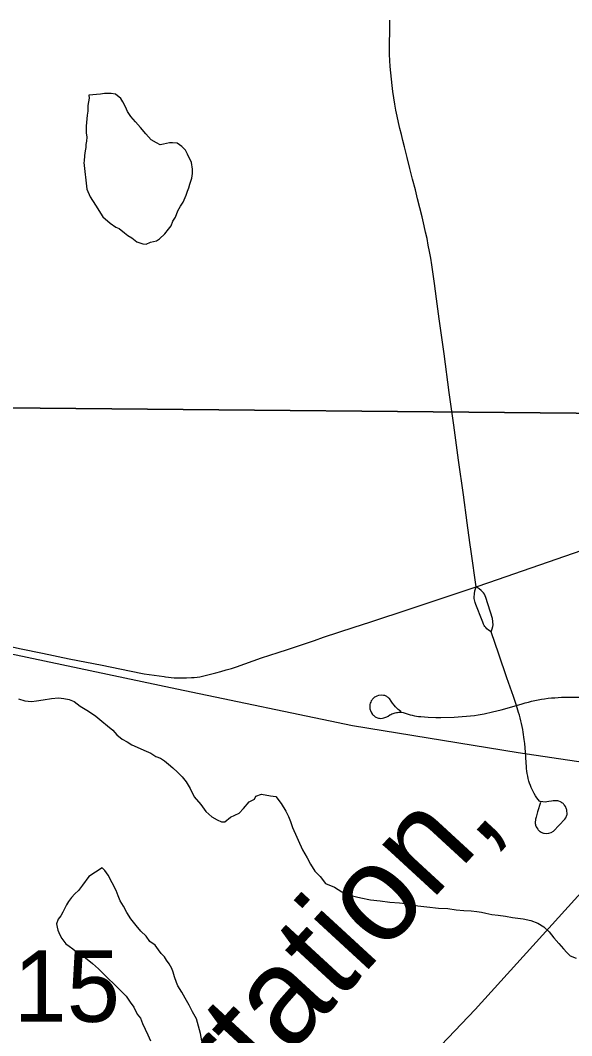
# Model space of a CAD drawing. Extents: x 0 to 34, y 0 to 23.3.
# Drawn here: x 5.762 to 6.084, y 19.437 to 20.032 of the extents above; entities that cross this region are included whole.
import ezdxf

# ---------------------------------------------------------------- set-up
doc = ezdxf.new("R2010")
doc.units = 0
for name, color, linetype in [('GM_X_City_Street', 7, 'Continuous'), ('GM_X_Corporation', 7, 'Continuous'), ('GM_X_County_Road', 7, 'Continuous'), ('GM_X_Minor_Lake', 7, 'Continuous'), ('GM_X_Minor_River', 7, 'Continuous'), ('GM_X_Rail_Line', 7, 'Continuous'), ('GM_X_Rail_Line_Text', 7, 'Continuous'), ('GM_X_Section_Text', 7, 'Continuous')]:
    doc.layers.add(name, color=color, linetype=linetype)

msp = doc.modelspace()

# ---------------------------------------------------------------- linework, layer by layer
at = {"layer": 'GM_X_City_Street'}
for points in [[(6.0285, 19.7001), (6.02563, 19.7207), (6.02484, 19.72602), (6.02327, 19.73759), (6.02108, 19.75382), (6.01828, 19.77415), (6.01541, 19.79467), (6.01279, 19.81391), (6.00973, 19.83649), (6.0069, 19.85694), (6.00534, 19.86871), (6.00418, 19.87754), (6.00257, 19.88864), (6.00193, 19.89247), (6.00126, 19.89629), (6.00053, 19.9001), (5.99976, 19.90389), (5.99894, 19.90769), (5.99808, 19.91147), (5.99683, 19.9167), (5.99556, 19.92193), (5.99427, 19.92716), (5.99296, 19.93238), (5.9913, 19.9387), (5.98969, 19.94502), (5.98812, 19.95136), (5.98661, 19.95772), (5.98567, 19.96125), (5.98478, 19.9648), (5.98393, 19.96835), (5.98311, 19.97191), (5.98234, 19.97548), (5.98159, 19.97906), (5.98089, 19.98265), (5.98034, 19.98629), (5.97983, 19.98994), (5.97937, 19.99358), (5.97896, 19.99724), (5.97859, 20.0009), (5.97827, 20.00456), (5.978, 20.00824), (5.97789, 20.0116), (5.97782, 20.01496), (5.97795, 20.02841), (5.97809, 20.03177)], [(6.03735, 19.67375), (6.03584, 19.67468), (6.03485, 19.67556), (6.03423, 19.67618), (6.03366, 19.6768), (6.0332, 19.67748), (6.03282, 19.67821), (6.03236, 19.67929), (6.03197, 19.68035), (6.02842, 19.68967), (6.02801, 19.69087), (6.02775, 19.69169), (6.0276, 19.6924), (6.02741, 19.69326), (6.02733, 19.69398), (6.02749, 19.69595), (6.02785, 19.69777), (6.0285, 19.7001)], [(6.03735, 19.67375), (6.03797, 19.6754), (6.03833, 19.67686), (6.03854, 19.67779), (6.03808, 19.68159), (6.03423, 19.69374), (6.0338, 19.69479), (6.03335, 19.6958), (6.03288, 19.69653), (6.03231, 19.6971), (6.03153, 19.69792), (6.03024, 19.69896), (6.0285, 19.7001)], [(6.06613, 19.57379), (6.0645, 19.56825), (6.0639, 19.56605), (6.06364, 19.56524), (6.06343, 19.56454), (6.06329, 19.56404), (6.06318, 19.56354), (6.06307, 19.56249), (6.06315, 19.56148), (6.06323, 19.56097), (6.06336, 19.56047), (6.06353, 19.55998), (6.06373, 19.55951), (6.06397, 19.55905), (6.06455, 19.5582), (6.06489, 19.5578), (6.06525, 19.55744), (6.06564, 19.5571), (6.06606, 19.5568), (6.0665, 19.55653), (6.06696, 19.55629), (6.06744, 19.55609), (6.06793, 19.55593), (6.06843, 19.5558), (6.06948, 19.55566), (6.07099, 19.55576), (6.07237, 19.55617), (6.07381, 19.55698), (6.08047, 19.56397), (6.0811, 19.56486), (6.08131, 19.56534), (6.08148, 19.56583), (6.08162, 19.56634), (6.08171, 19.56685), (6.08162, 19.56943), (6.08149, 19.56993), (6.08131, 19.57042), (6.08111, 19.5709), (6.08087, 19.57137), (6.08028, 19.57223), (6.07994, 19.57262), (6.07958, 19.57299), (6.07918, 19.57333), (6.07877, 19.57364), (6.07833, 19.57392), (6.07787, 19.57416), (6.0769, 19.57455), (6.0764, 19.57469), (6.07589, 19.57479), (6.07537, 19.57485), (6.0745, 19.57479), (6.07352, 19.57472), (6.07255, 19.57458), (6.07106, 19.57433), (6.06992, 19.57421), (6.06904, 19.57409), (6.06595, 19.57433), (6.06559, 19.57458), (6.06482, 19.57551), (6.06411, 19.57653), (6.06322, 19.57777), (6.06245, 19.57906), (6.06185, 19.58022), (6.06128, 19.5814), (6.06076, 19.58261), (6.06027, 19.58383), (6.05983, 19.58506), (6.05944, 19.58632), (6.05907, 19.58777), (6.05875, 19.58924), (6.05847, 19.59071), (6.05824, 19.5922), (6.05805, 19.59369), (6.05791, 19.59518), (6.05781, 19.59668), (6.05762, 19.6007), (6.05745, 19.60322), (6.05722, 19.60574), (6.05697, 19.60825), (6.05667, 19.61075), (6.05609, 19.61495), (6.05582, 19.61663), (6.05551, 19.6183), (6.05515, 19.61997), (6.05476, 19.62163), (6.05433, 19.62328), (6.05386, 19.62492), (6.05336, 19.62655), (6.05209, 19.63061), (6.05035, 19.63592), (6.0465, 19.64681), (6.04189, 19.6606), (6.03735, 19.67375)], [(5.9846, 19.62693), (5.98345, 19.62776), (5.9828, 19.62826), (5.98222, 19.6288), (5.98133, 19.62976), (5.98045, 19.63082), (5.97961, 19.63192), (5.9788, 19.63305), (5.97776, 19.63459), (5.97744, 19.63495), (5.97709, 19.63527), (5.97671, 19.63556), (5.9763, 19.63582), (5.97587, 19.63603), (5.97543, 19.63621), (5.97497, 19.63635), (5.97426, 19.63647), (5.97315, 19.63656), (5.97141, 19.63643), (5.97043, 19.63612), (5.96996, 19.6359), (5.96951, 19.63565), (5.96908, 19.63537), (5.96829, 19.63471), (5.96793, 19.63434), (5.96761, 19.63394), (5.96716, 19.63324), (5.96682, 19.63262), (5.96656, 19.63191), (5.96635, 19.63115), (5.96626, 19.63064), (5.96619, 19.62951), (5.96632, 19.62859), (5.96644, 19.62809), (5.96658, 19.6276), (5.96699, 19.62665), (5.96724, 19.6262), (5.96785, 19.62537), (5.96821, 19.62499), (5.96858, 19.62465), (5.96898, 19.62432), (5.96941, 19.62404), (5.96985, 19.62378), (5.9708, 19.62336), (5.97129, 19.62322), (5.97195, 19.62311), (5.97264, 19.62304), (5.97371, 19.62316), (5.97439, 19.6233), (5.97505, 19.62349), (5.9757, 19.62373), (5.97633, 19.62401), (5.97694, 19.62432), (5.97809, 19.62505), (5.97866, 19.62538), (5.97926, 19.62567), (5.97988, 19.62592), (5.98051, 19.62614), (5.98115, 19.6263), (5.9818, 19.62644), (5.98246, 19.62653), (5.98327, 19.62664), (5.98411, 19.62671), (5.98573, 19.62652), (5.98639, 19.62632), (5.98757, 19.6259), (5.98875, 19.62552), (5.98995, 19.62518), (5.99115, 19.62487), (5.99238, 19.62461), (5.9936, 19.6244), (5.99483, 19.62422), (5.99607, 19.62408), (6.00048, 19.6238), (6.00497, 19.62365), (6.00786, 19.62356), (6.01558, 19.62379), (6.018, 19.62392), (6.02042, 19.62408), (6.02284, 19.62428), (6.02516, 19.62453), (6.02748, 19.62482), (6.02979, 19.62515), (6.03318, 19.62578), (6.03817, 19.62694), (6.04309, 19.62811), (6.05209, 19.63061)], [(6.05209, 19.63061), (6.05539, 19.63152), (6.05725, 19.63208), (6.05912, 19.6326), (6.061, 19.63308), (6.0629, 19.63351), (6.0648, 19.6339), (6.06671, 19.63424), (6.06863, 19.63454), (6.0706, 19.63479), (6.07257, 19.635), (6.07454, 19.63516), (6.07652, 19.6353), (6.0785, 19.63539), (6.09104, 19.63551)]]:
    msp.add_lwpolyline(points, dxfattribs=at)
at = {"layer": 'GM_X_Corporation'}
for points in [[(5.49461, 20.83374), (5.99284, 20.83313), (6.47036, 20.83257), (6.42152, 19.79862), (5.45957, 19.80759)], [(6.42152, 19.79862), (6.3857, 19.15751), (6.17129, 19.1555), (5.68952, 19.15067), (5.43395, 19.14795), (5.45957, 19.80759)]]:
    msp.add_lwpolyline(points, close=True, dxfattribs=at)
at = {"layer": 'GM_X_County_Road'}
msp.add_lwpolyline([(5.75142, 19.66617), (5.7622, 19.66375), (5.77458, 19.66114), (5.79035, 19.65798), (5.80968, 19.65418), (5.82552, 19.65089), (5.82842, 19.65032), (5.83133, 19.64975), (5.83424, 19.6492), (5.83715, 19.64865), (5.84583, 19.64751), (5.84672, 19.64743), (5.84838, 19.64721), (5.85005, 19.64702), (5.85173, 19.64688), (5.85341, 19.64678), (5.8565, 19.64671), (5.85894, 19.64677), (5.86182, 19.6469), (5.86349, 19.64705), (5.86516, 19.64724), (5.86682, 19.64746), (5.86992, 19.64816), (5.87301, 19.6489), (5.87608, 19.64969), (5.87915, 19.65051), (5.8822, 19.65138), (5.88524, 19.65229), (5.88827, 19.65324), (5.89313, 19.65501), (5.898, 19.65673), (5.90288, 19.65843), (5.90778, 19.66009), (5.91269, 19.66171), (5.91801, 19.66341), (5.92333, 19.66515), (5.92863, 19.66692), (5.93392, 19.66873), (5.93919, 19.67056), (5.94819, 19.67353), (5.95719, 19.67645), (5.96621, 19.67933), (5.99042, 19.68743), (6.0139, 19.69522), (6.01917, 19.69694), (6.02443, 19.6987), (6.0285, 19.7001), (6.03599, 19.70263), (6.09054, 19.72145)], dxfattribs=at)
at = {"layer": 'GM_X_Minor_Lake'}
for points in [[(5.79889, 19.94849), (5.80069, 19.93284), (5.80265, 19.9283), (5.80575, 19.9234), (5.81001, 19.91661), (5.81424, 19.91286), (5.81768, 19.91062), (5.81959, 19.90989), (5.82266, 19.90726), (5.82458, 19.90577), (5.82687, 19.90427), (5.82994, 19.90203), (5.83337, 19.90094), (5.83527, 19.90058), (5.83791, 19.90175), (5.84131, 19.90255), (5.84319, 19.90371), (5.84619, 19.90679), (5.84843, 19.90948), (5.84992, 19.9114), (5.85103, 19.91407), (5.85251, 19.91637), (5.85398, 19.92019), (5.85547, 19.92287), (5.85695, 19.92516), (5.8588, 19.92937), (5.85952, 19.93166), (5.86026, 19.93357), (5.86099, 19.93585), (5.86208, 19.93929), (5.86243, 19.94195), (5.86239, 19.94461), (5.86196, 19.94841), (5.85962, 19.95332), (5.85845, 19.95559), (5.85615, 19.95784), (5.85347, 19.9597), (5.85081, 19.96005), (5.84891, 19.96003), (5.8455, 19.95923), (5.84361, 19.95882), (5.84132, 19.95994), (5.83826, 19.9618), (5.83518, 19.96518), (5.8321, 19.96894), (5.82901, 19.97233), (5.82632, 19.97533), (5.82438, 19.97835), (5.82321, 19.98099), (5.82165, 19.98401), (5.82049, 19.9859), (5.81742, 19.98852), (5.81476, 19.98887), (5.81286, 19.98885), (5.81097, 19.98882), (5.80869, 19.98842), (5.80187, 19.98795)], [(5.80187, 19.98795), (5.8019, 19.98605), (5.80119, 19.98186), (5.80124, 19.97844), (5.80089, 19.97616), (5.80021, 19.96969), (5.80026, 19.96589), (5.80068, 19.96324), (5.80033, 19.96095), (5.79997, 19.95905), (5.8, 19.95715), (5.79964, 19.95524), (5.7993, 19.95258), (5.79896, 19.94915), (5.79889, 19.94849)], [(5.80951, 19.53563), (5.80179, 19.53041), (5.79806, 19.52542), (5.79582, 19.52236), (5.79357, 19.52043), (5.7917, 19.51813), (5.78984, 19.51582), (5.78872, 19.51391), (5.78761, 19.51162), (5.7865, 19.5097), (5.78539, 19.50741), (5.7839, 19.50549), (5.7828, 19.50282), (5.7832, 19.50092), (5.7836, 19.49903), (5.78478, 19.49638), (5.78594, 19.49412), (5.78826, 19.4911), (5.79018, 19.48961), (5.79247, 19.48812), (5.79478, 19.48624), (5.79822, 19.48401), (5.8009, 19.48214), (5.80397, 19.47952), (5.80742, 19.47652), (5.82207, 19.46205)], [(5.86793, 19.43432), (5.86712, 19.43849), (5.86473, 19.4472), (5.8624, 19.45135), (5.86045, 19.45513), (5.85812, 19.45928), (5.85618, 19.46268), (5.85385, 19.46645), (5.85306, 19.46834), (5.85188, 19.47174), (5.85109, 19.47439), (5.8503, 19.47666), (5.84875, 19.4793), (5.8472, 19.48157), (5.84604, 19.48345), (5.84412, 19.48533), (5.84257, 19.48759), (5.84064, 19.49023), (5.83757, 19.49247), (5.83526, 19.49548), (5.83218, 19.49848), (5.82948, 19.50187), (5.8264, 19.50563), (5.82407, 19.5094), (5.82212, 19.51318), (5.82019, 19.5162), (5.81901, 19.51922), (5.81783, 19.52225), (5.81316, 19.53131), (5.81123, 19.53395), (5.80951, 19.53563)], [(5.82207, 19.46205), (5.82357, 19.46037), (5.82589, 19.45698), (5.82821, 19.45397), (5.83016, 19.44982), (5.83209, 19.44756), (5.83327, 19.44453), (5.83483, 19.44113), (5.83639, 19.43773), (5.83795, 19.43433)]]:
    msp.add_lwpolyline(points, dxfattribs=at)
at = {"layer": 'GM_X_Minor_River'}
for points in [[(5.76058, 19.63441), (5.76439, 19.63332), (5.76819, 19.63298), (5.77122, 19.6334), (5.77501, 19.63383), (5.77993, 19.63465), (5.7841, 19.63508), (5.78714, 19.63474), (5.79019, 19.63401), (5.79323, 19.63291), (5.79669, 19.63029), (5.80166, 19.62731), (5.80587, 19.62433), (5.80932, 19.62133), (5.81277, 19.61871), (5.81584, 19.61609), (5.81816, 19.61346), (5.82122, 19.61083), (5.82428, 19.60935), (5.82696, 19.60748), (5.83536, 19.60379), (5.83803, 19.60268), (5.84109, 19.60082), (5.84376, 19.59971), (5.84605, 19.59822), (5.84836, 19.59634), (5.85104, 19.5941), (5.85373, 19.59147), (5.85642, 19.58884), (5.85874, 19.58583), (5.86106, 19.58206), (5.86341, 19.57715)], [(5.86341, 19.57715), (5.86726, 19.57264), (5.87035, 19.56849), (5.8738, 19.5655), (5.87686, 19.56363), (5.87953, 19.56253), (5.88143, 19.56255), (5.88481, 19.56525), (5.88971, 19.56759), (5.89233, 19.57028), (5.8957, 19.57412), (5.89871, 19.57568), (5.89945, 19.57759), (5.90285, 19.57877), (5.90817, 19.5777), (5.91121, 19.57736), (5.9143, 19.57321), (5.91702, 19.56869), (5.91858, 19.56566), (5.91975, 19.56264), (5.92094, 19.55923), (5.9268, 19.54601), (5.92952, 19.54148), (5.93146, 19.5377), (5.93417, 19.53356), (5.93725, 19.53055), (5.94034, 19.52641), (5.94568, 19.5242), (5.94989, 19.52159), (5.95523, 19.51937), (5.96094, 19.51792), (5.96665, 19.51685), (5.97235, 19.51616), (5.97805, 19.51547), (5.98374, 19.51516), (5.98906, 19.51447), (5.99439, 19.51339), (5.99971, 19.5127), (6.00655, 19.51202), (6.01187, 19.51171), (6.01681, 19.51101), (6.02137, 19.51068), (6.02555, 19.51035), (6.02897, 19.51002), (6.03163, 19.50967), (6.03429, 19.50894), (6.03772, 19.50823), (6.04151, 19.50789), (6.0457, 19.50718), (6.04988, 19.50648), (6.05596, 19.50579), (6.06053, 19.5047), (6.06472, 19.50323), (6.06817, 19.501), (6.07124, 19.498), (6.07394, 19.49461), (6.07702, 19.49123), (6.07972, 19.48822), (6.08164, 19.48596), (6.08357, 19.48409), (6.087, 19.48261)]]:
    msp.add_lwpolyline(points, dxfattribs=at)
at = {"layer": 'GM_X_Rail_Line'}
for points in [[(5.24596, 19.98962), (5.27328, 19.98684), (5.30223, 19.97822), (5.34253, 19.95047), (5.37038, 19.91148), (5.37964, 19.85511), (5.38626, 19.81431), (5.39533, 19.77941), (5.42523, 19.75131), (5.46012, 19.73318), (5.50681, 19.71402), (5.54963, 19.70455), (5.85333, 19.64035), (5.95607, 19.61879), (6.05314, 19.60299), (6.10703, 19.59514)], [(5.5407, 18.79338), (5.58801, 18.90728), (5.59706, 18.92932), (5.60788, 18.95469), (5.61811, 18.97682), (5.62441, 18.98971), (5.63139, 19.00269), (5.64182, 19.0202), (5.64909, 19.032), (5.65696, 19.04351), (5.66582, 19.05561), (5.67447, 19.06692), (5.68352, 19.07823), (5.6908, 19.08679), (5.69827, 19.09554), (5.70919, 19.10774), (5.73595, 19.13646), (5.78818, 19.19371), (5.8465, 19.25676), (5.96581, 19.3863), (5.99621, 19.41935), (6.02798, 19.45269), (6.09181, 19.52302)]]:
    msp.add_lwpolyline(points, dxfattribs=at)

# ---------------------------------------------------------------- texts
at = {"layer": 'GM_X_Rail_Line_Text'}
msp.add_text('Transportation,', height=0.0566288, rotation=47.36604, dxfattribs=at).set_placement((5.69989, 19.18765))
at = {"layer": 'GM_X_Section_Text'}
msp.add_text('15', height=0.041856, rotation=0.00001, dxfattribs=at).set_placement((5.75775, 19.44541))

doc.saveas('drawing.dxf')
